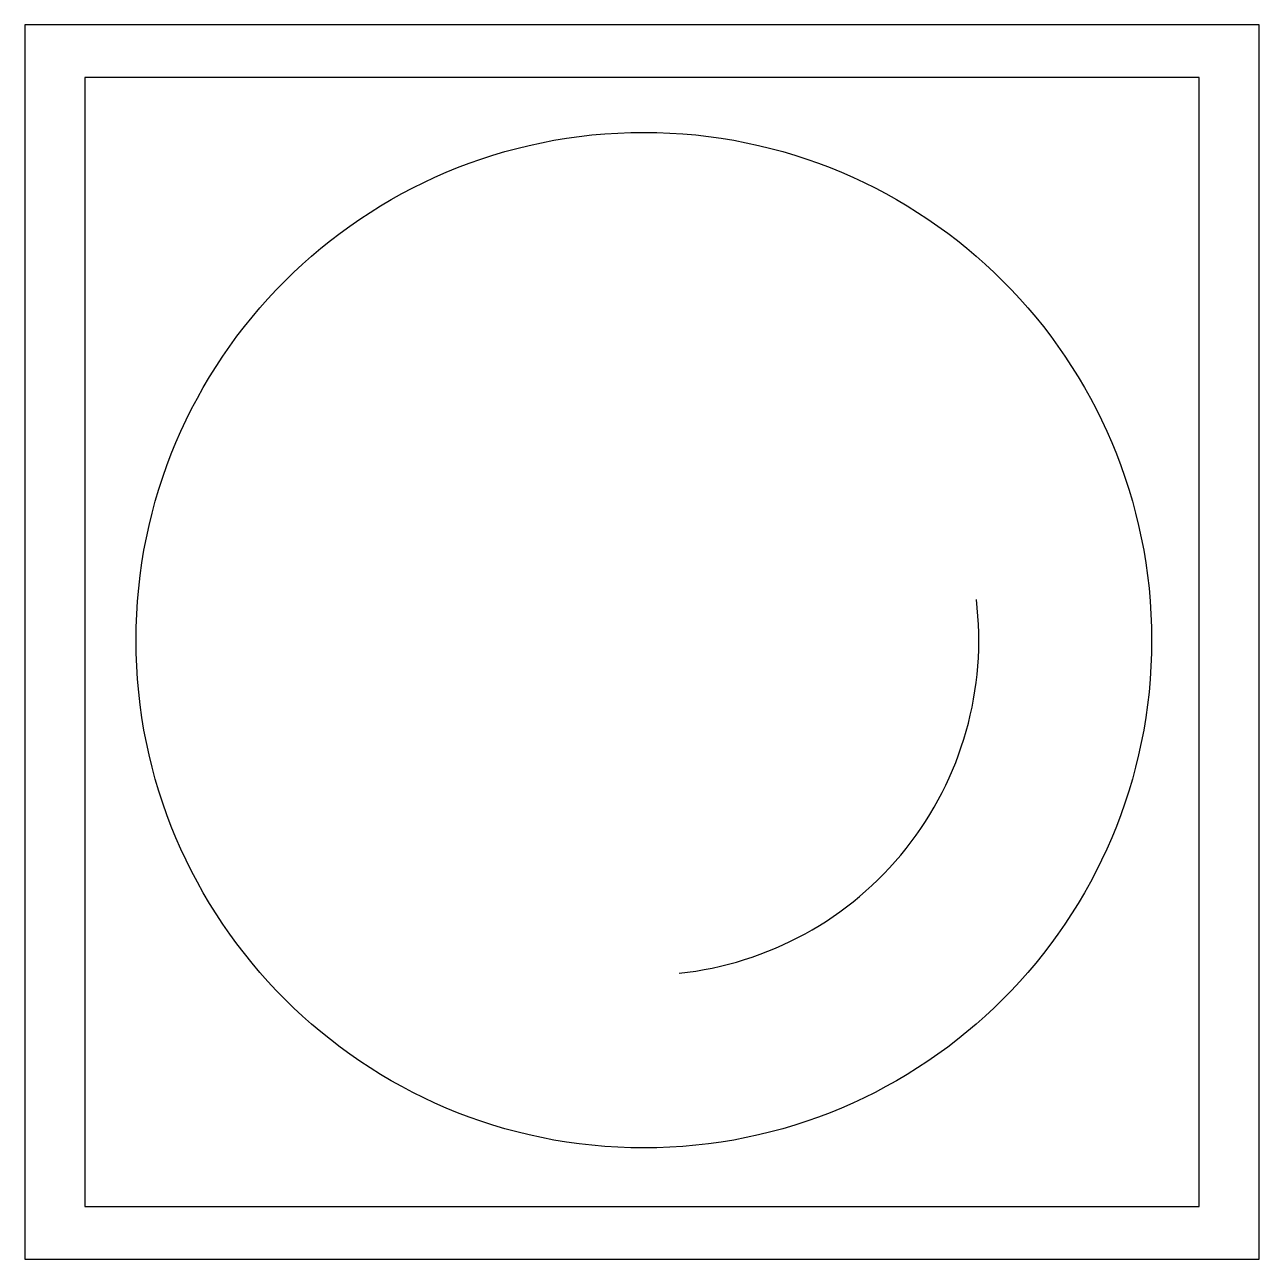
# Model space of a CAD drawing. Header units: millimetres. Extents: x 0 to 1000, y 0 to 1000.
import ezdxf

# ---------------------------------------------------------------- set-up
doc = ezdxf.new("R2010")
doc.units = ezdxf.units.MM
doc.layers.get('0').update_dxf_attribs({"color": 2})
doc.layers.add('1', color=1, linetype='Continuous')
doc.layers.add('3', color=7, linetype='Continuous')

msp = doc.modelspace()

# ---------------------------------------------------------------- linework, layer by layer
at = {"color": 2}
msp.add_lwpolyline([(0, 0), (1000, 0), (1000, 1000), (0, 1000)], close=True, dxfattribs=at)
at = {"layer": '1', "color": 1}
for p, q in [((48.7, 957.3), (48.7, 42.7)), ((951.3, 957.3), (48.7, 957.3)), ((951.3, 42.7), (951.3, 957.3)), ((48.7, 42.7), (951.3, 42.7))]:
    msp.add_line(p, q, dxfattribs=at)
at = {"layer": '3'}
msp.add_circle((501.5, 501.5), 411.3, dxfattribs=at)
msp.add_arc((501.5, 501.5), 271.3, 276.0495, 6.9599, dxfattribs=at)

doc.saveas('drawing.dxf')
